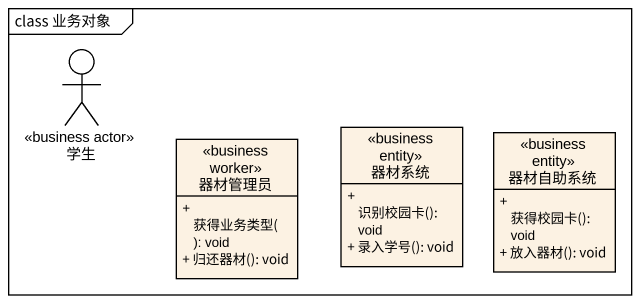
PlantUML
@startuml
mainframe class 业务对象
allowmixing
hide circle
hide empty members
skinparam classAttributeIconSize 0
actor 学生 <<business actor>>
class 器材管理员 <<business worker>> {
  + 获得业务类型(): void
  + 归还器材(): void
}
class 器材系统 <<business entity>> {
  + 识别校园卡(): void
  + 录入学号(): void
}
class 器材自助系统 <<business entity>> {
  + 获得校园卡(): void
  + 放入器材(): void
}
@enduml
